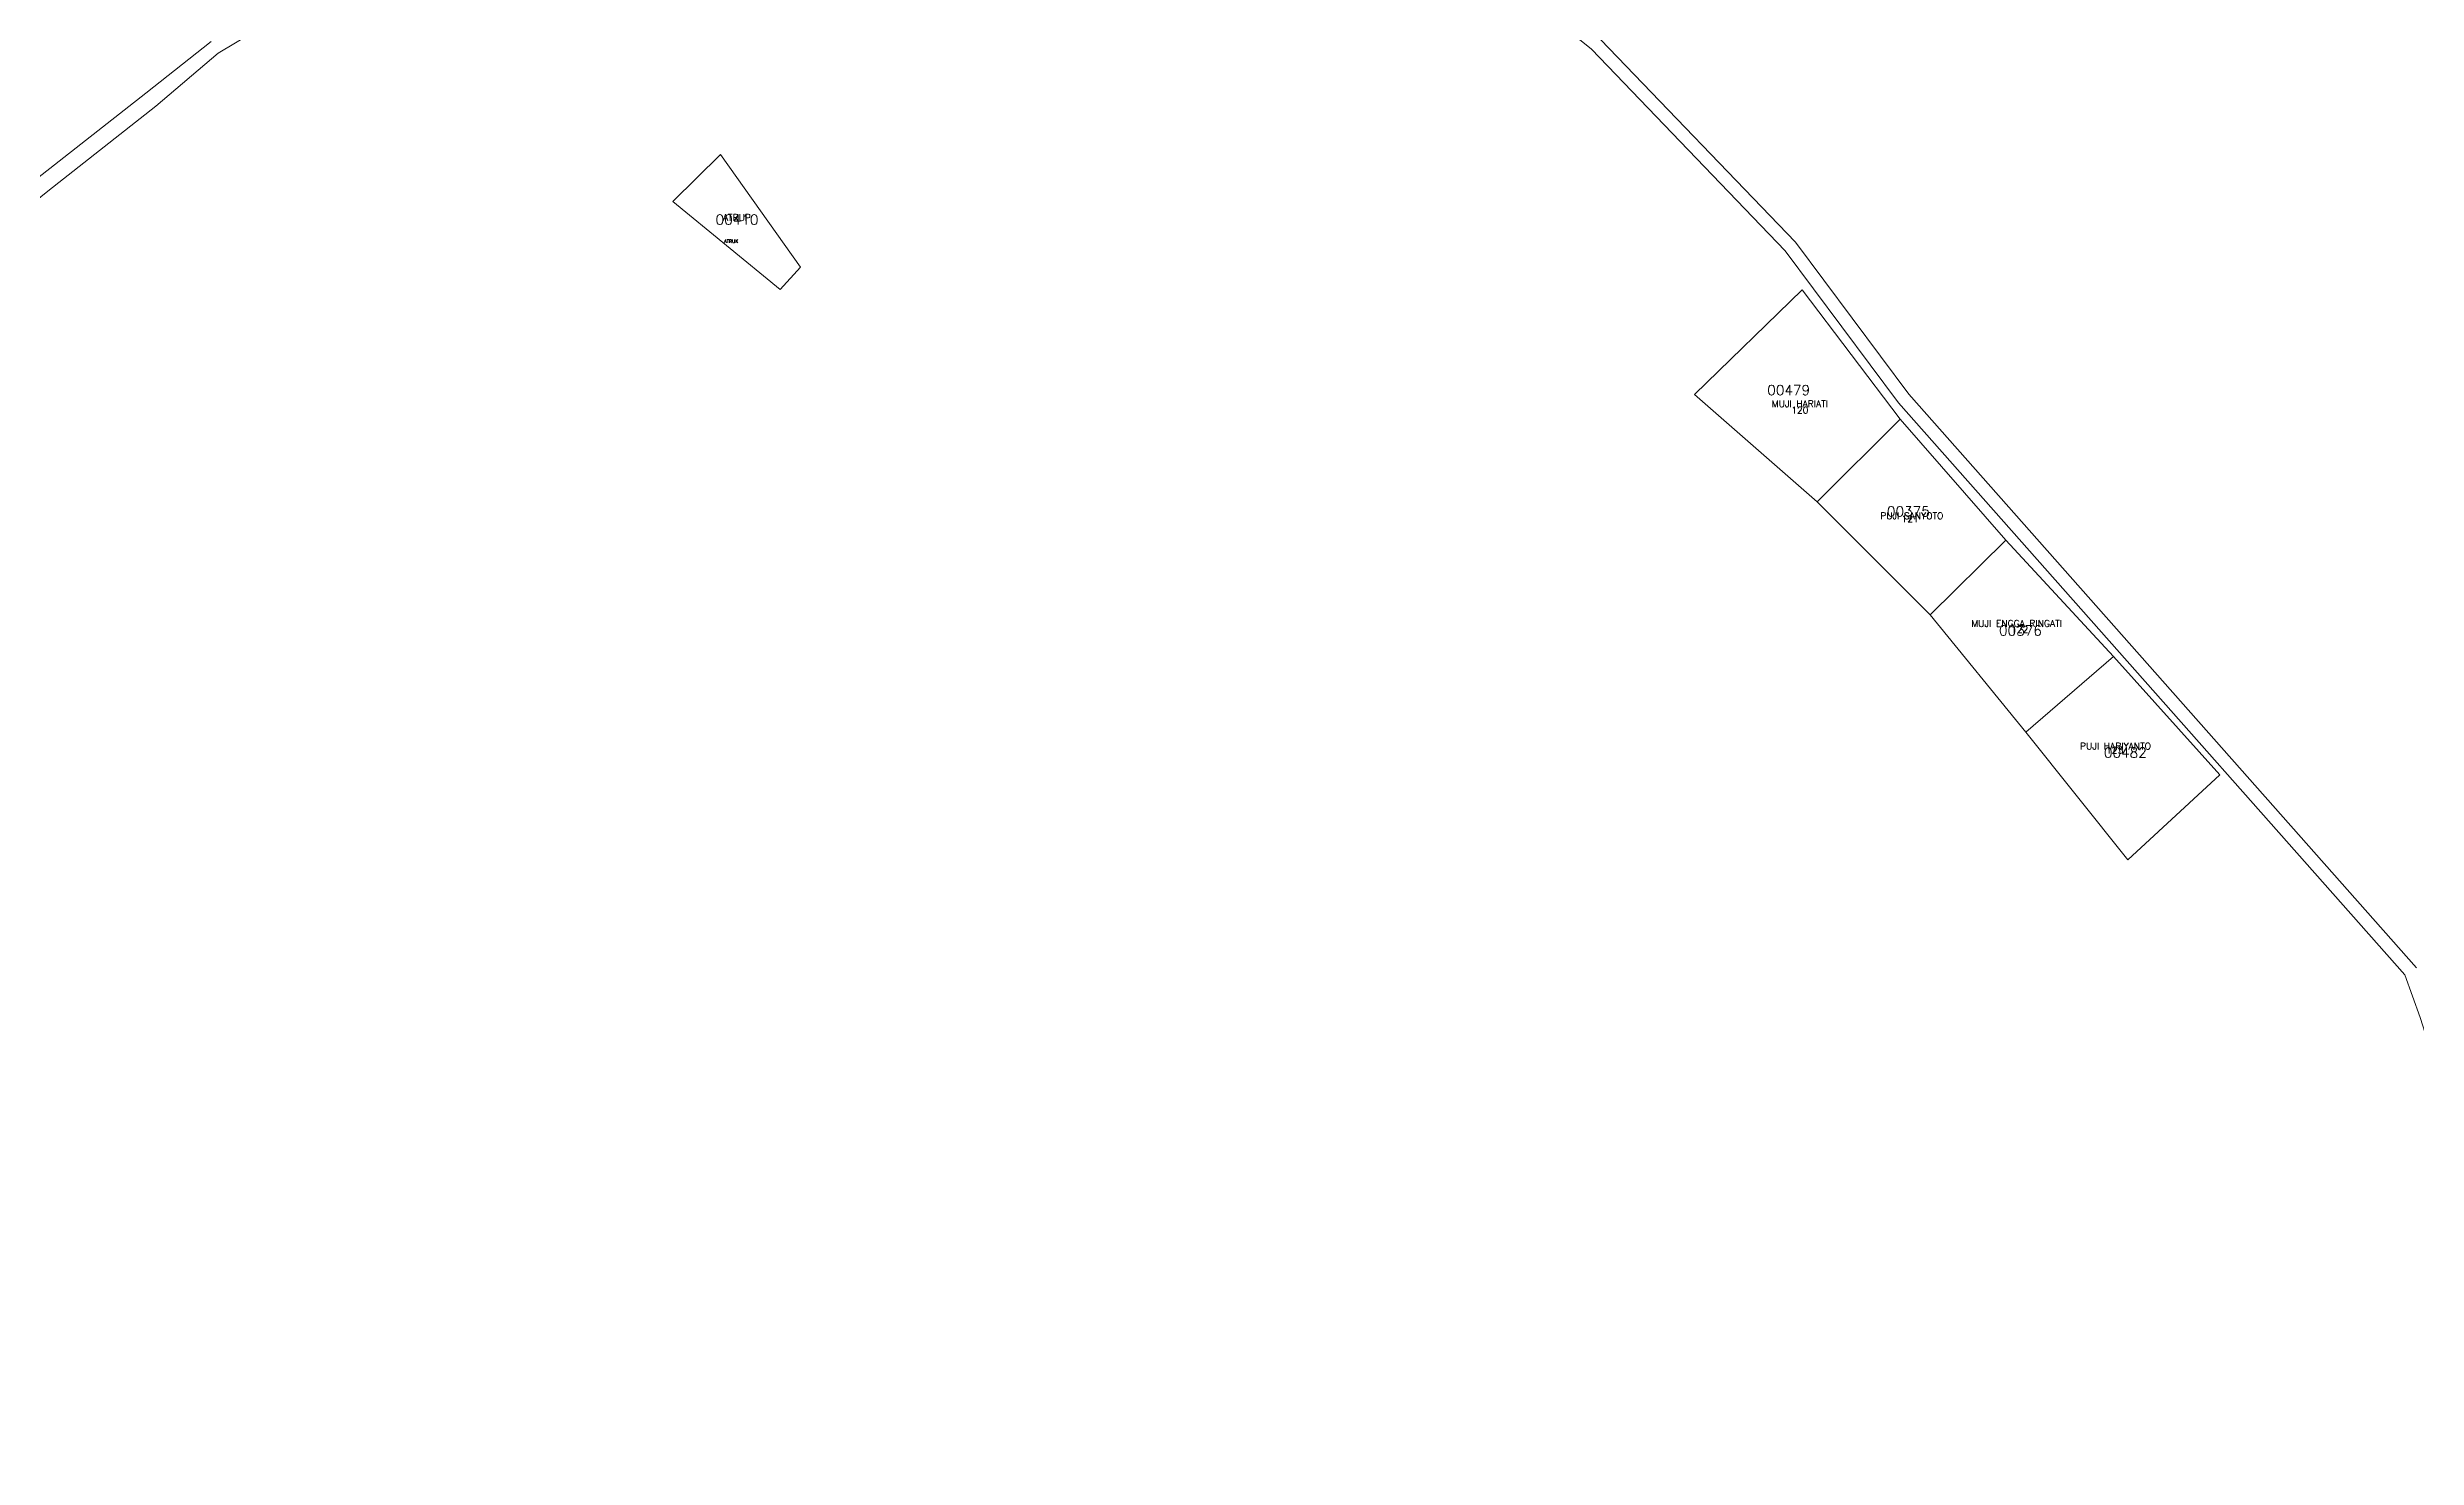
# Model space of a CAD drawing. Header units: inches. Extents: x 127149 to 132166, y 1065498 to 1071385.
# Drawn here: x 129021 to 129732, y 1069017 to 1069440 of the extents above; entities that cross this region are included whole.
import ezdxf
from ezdxf.enums import TextEntityAlignment as Align

# ---------------------------------------------------------------- set-up
doc = ezdxf.new("R2010")
doc.units = ezdxf.units.IN
doc.header["$MEASUREMENT"] = 0
for name, color, linetype in [('020100', 7, 'Continuous'), ('040100', 20, 'Continuous'), ('080201', 7, 'Continuous'), ('tn_lai', 7, 'Continuous')]:
    doc.layers.add(name, color=color, linetype=linetype)
doc.styles.add('romans', font='romans.shx')

msp = doc.modelspace()

# ---------------------------------------------------------------- linework, layer by layer
at = {"layer": '020100', "lineweight": 0}
for points in [[(129223.07, 1069408.15), (129208.8, 1069394.02), (129240.93, 1069367.67), (129247.02, 1069374.29), (129223.07, 1069408.15)], [(129551.87, 1069303.98), (129576.8, 1069328.72), (129547.43, 1069367.55), (129515.16, 1069336.18), (129551.87, 1069303.98)], [(129576.8, 1069328.72), (129551.87, 1069303.98), (129585.77, 1069270.07), (129608.42, 1069292.45), (129576.8, 1069328.72)], [(129640.73, 1069257.54), (129608.42, 1069292.45), (129585.77, 1069270.07), (129614.44, 1069234.91), (129640.73, 1069257.54)], [(129614.44, 1069234.91), (129645, 1069196.56), (129672.65, 1069222.13), (129640.73, 1069257.54), (129614.44, 1069234.91)]]:
    msp.add_lwpolyline(points, dxfattribs=at)
at = {"layer": '040100', "lineweight": 0}
for points in [[(129350.01, 1069598.85), (129356.08, 1069597.47), (129375.46, 1069584.9), (129387.7, 1069573.72), (129394.45, 1069553.8), (129398.83, 1069533.03), (129404.09, 1069517.44), (129415.18, 1069502.03), (129441.1, 1069479.47), (129486.89, 1069442.64), (129545.36, 1069381.86)], [(129350.01, 1069598.85), (129356.08, 1069597.47), (129375.46, 1069584.9), (129387.7, 1069573.72), (129394.45, 1069553.8), (129398.83, 1069533.03), (129404.09, 1069517.44), (129415.18, 1069502.03), (129441.1, 1069479.47), (129486.89, 1069442.64), (129545.36, 1069381.86)], [(129072.43, 1069438.54), (129213.8, 1069522.93), (129269.51, 1069556.63), (129316.71, 1069590.67), (129329.99, 1069597.13), (129339.57, 1069597.13), (129354.5, 1069593.72), (129373.01, 1069581.72), (129384.24, 1069571.46), (129390.59, 1069552.74), (129394.97, 1069531.98), (129400.49, 1069515.59), (129412.2, 1069499.32), (129438.54, 1069476.4), (129484.19, 1069439.68), (129542.3, 1069379.27)], [(129072.43, 1069438.54), (129213.8, 1069522.93), (129269.51, 1069556.63), (129316.71, 1069590.67), (129329.99, 1069597.13), (129339.57, 1069597.13), (129354.5, 1069593.72), (129373.01, 1069581.72), (129384.24, 1069571.46), (129390.59, 1069552.74), (129394.97, 1069531.98), (129400.49, 1069515.59), (129412.2, 1069499.32), (129438.54, 1069476.4), (129484.19, 1069439.68), (129542.3, 1069379.27)], [(128702.15, 1069289.3), (128721.94, 1069297.21), (128749.47, 1069304.13), (128784.71, 1069307.98), (128827.95, 1069306.84), (128876.86, 1069305.88), (128889.95, 1069307.61), (128903.66, 1069313.41), (128918.49, 1069322.83), (128963.77, 1069356.94), (129018.32, 1069401.06), (129050.73, 1069426.54), (129070.38, 1069441.97)], [(128702.15, 1069289.3), (128721.94, 1069297.21), (128749.47, 1069304.13), (128784.71, 1069307.98), (128827.95, 1069306.84), (128876.86, 1069305.88), (128889.95, 1069307.61), (128903.66, 1069313.41), (128918.49, 1069322.83), (128963.77, 1069356.94), (129018.32, 1069401.06), (129050.73, 1069426.54), (129070.38, 1069441.97)], [(128704.44, 1069284.83), (128723.48, 1069292.44), (128750.36, 1069299.2), (128784.91, 1069302.97), (128827.84, 1069301.84), (128877.14, 1069300.87), (128891.27, 1069302.74), (128905.99, 1069308.96), (128921.34, 1069318.72), (128966.85, 1069353), (129021.44, 1069397.15), (129053.82, 1069422.61), (129072.43, 1069438.54)], [(128704.44, 1069284.83), (128723.48, 1069292.44), (128750.36, 1069299.2), (128784.91, 1069302.97), (128827.84, 1069301.84), (128877.14, 1069300.87), (128891.27, 1069302.74), (128905.99, 1069308.96), (128921.34, 1069318.72), (128966.85, 1069353), (129021.44, 1069397.15), (129053.82, 1069422.61), (129072.43, 1069438.54)], [(129542.3, 1069379.27), (129576.27, 1069333.67), (129617.9, 1069286.7), (129728.13, 1069162.15)], [(129542.3, 1069379.27), (129576.27, 1069333.67), (129617.9, 1069286.7), (129728.13, 1069162.15)], [(129545.36, 1069381.86), (129579.38, 1069336.2), (129620.9, 1069289.36), (129731.64, 1069164.22)], [(129545.36, 1069381.86), (129579.38, 1069336.2), (129620.9, 1069289.36), (129731.64, 1069164.22)], [(130752.3, 1068586.69), (130385.75, 1068725.3), (130194.96, 1068786.91), (130185.4, 1068788.95), (130172.2, 1068787.61), (130107.12, 1068761.71), (130086.75, 1068753.12), (130073.11, 1068749.76), (130056.47, 1068753.12), (130002.79, 1068778.55), (129963.3, 1068802.33), (129940.85, 1068827.02), (129863.56, 1068922.48), (129792.6, 1069005.89), (129778.82, 1069023.42), (129771.95, 1069032.15), (129766.38, 1069044.76), (129744.27, 1069112.92), (129732.73, 1069149.26), (129728.13, 1069162.15)], [(130752.3, 1068586.69), (130385.75, 1068725.3), (130194.96, 1068786.91), (130185.4, 1068788.95), (130172.2, 1068787.61), (130107.12, 1068761.71), (130086.75, 1068753.12), (130073.11, 1068749.76), (130056.47, 1068753.12), (130002.79, 1068778.55), (129963.3, 1068802.33), (129940.85, 1068827.02), (129863.56, 1068922.48), (129792.6, 1069005.89), (129778.82, 1069023.42), (129771.95, 1069032.15), (129766.38, 1069044.76), (129744.27, 1069112.92), (129732.73, 1069149.26), (129728.13, 1069162.15)]]:
    msp.add_lwpolyline(points, dxfattribs=at)

# ---------------------------------------------------------------- texts
at = {"lineweight": 0, "style": 'romans'}
for s, p in [('ATRUP', (129227.98, 1069388.19)), ('ATRUP', (129227.98, 1069388.19)), ('MUJI HARIATI', (129546.73, 1069332.39)), ('120', (129546.72, 1069330.47)), ('PUJI SANYOTO', (129580.27, 1069298.78)), ('121', (129579.74, 1069297.82)), ('MUJI ENGGA RINGATI', (129611.7, 1069266.51)), ('122', (129612.62, 1069264.63)), ('PUJI HARIYANTO', (129641.35, 1069229.72)), ('123', (129641.1, 1069228.44))]:
    msp.add_text(s, height=2, dxfattribs=at).set_placement(p, align=Align.CENTER)
at = {"layer": '080201', "lineweight": 0, "style": 'romans'}
for s, p in [('00410', (129228.03, 1069387.09)), ('00479', (129543.36, 1069335.97)), ('00375', (129579.24, 1069299.58)), ('00376', (129612.85, 1069263.87)), ('00482', (129644.3, 1069227.24))]:
    msp.add_text(s, height=3, dxfattribs=at).set_placement(p, align=Align.CENTER)
at = {"layer": 'tn_lai', "lineweight": 0, "style": 'romans'}
msp.add_text('ATRUK', height=1, dxfattribs=at).set_placement((129226.28, 1069381.6), align=Align.CENTER)

doc.saveas('drawing.dxf')
